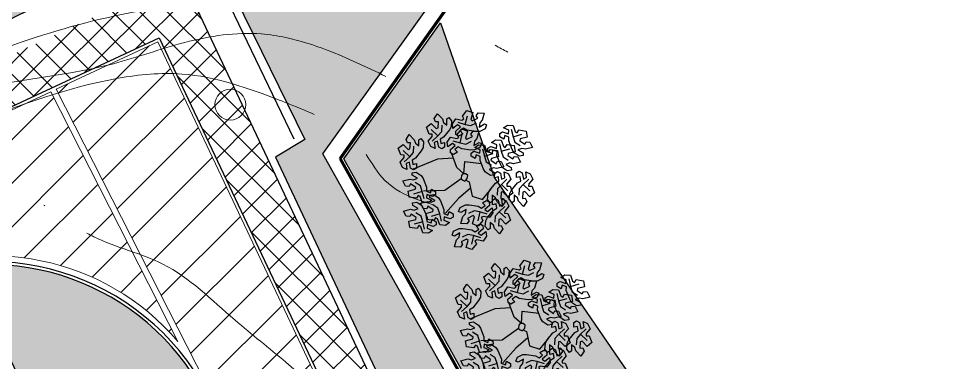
# Model space of a CAD drawing. Header units: millimetres. Extents: x 5637 to 6048, y 3385 to 3927.
# Drawn here: x 5907.71 to 5938.1, y 3696.81 to 3707.96 of the extents above; entities that cross this region are included whole.
import ezdxf

# ---------------------------------------------------------------- set-up
doc = ezdxf.new("R2010")
doc.units = ezdxf.units.MM
doc.layers.add('Contour Lines', color=253, linetype='Continuous')
doc.layers.add('trees old', color=116, linetype='Continuous')
for name, color, linetype, lineweight in [('fences', 224, 'ограждение1', 80), ('hatch', 253, 'Continuous', 13), ('road', 19, 'Continuous', 30), ('trees new', 7, 'Continuous', 20)]:
    doc.layers.add(name, color=color, linetype=linetype, lineweight=lineweight)
doc.layers.add('plants1', color=7, linetype='Continuous', true_color=0x89ee5d)
doc.linetypes.add('ограждение1', pattern='A,0.25,-0.1,[133,ltypeshp.shx,S=0.1,R=0,X=-0.1,Y=0],-0.1,1', length=1.45)
pattern_1 = [(45, (2816.3681, -1263.7476), (-0.265165043, 0.265165043), []), (135, (2816.3681, -1263.7476), (-0.79549513, 0.265165043), [0.9375, -0.5625])]
pattern_2 = [(45, (2816.3681, -1263.7476), (-0.70710678, 0.70710678), [])]

# ---------------------------------------------------------------- blocks, each defined once
blk = doc.blocks.new('212')
at = {"color": 48, "linetype": 'Continuous'}
for p, q in [((2812.246, 4856.905), (2812.352, 4857.064)), ((2812.295, 4856.797), (2812.246, 4856.905)), ((2812.352, 4857.064), (2812.514, 4856.895)), ((2812.66, 4856.894), (2812.725, 4856.94)), ((2812.725, 4856.94), (2812.813, 4856.833)), ((2813.16, 4856.989), (2813.307, 4857.173)), ((2813.212, 4856.895), (2813.16, 4856.989)), ((2813.16, 4856.989), (2813.16, 4856.989)), ((2813.255, 4856.716), (2813.323, 4857.001)), ((2813.307, 4857.173), (2813.495, 4857.1)), ((2813.495, 4857.1), (2813.43, 4856.875)), ((2813.477, 4856.833), (2813.658, 4856.924)), ((2813.608, 4857), (2813.677, 4857.096)), ((2813.658, 4856.924), (2813.608, 4857)), ((2813.677, 4857.096), (2813.867, 4857.083)), ((2813.867, 4857.083), (2813.802, 4856.858)), ((2811.994, 4856.623), (2812.151, 4856.749)), ((2812.08, 4856.404), (2811.994, 4856.623)), ((2812.151, 4856.749), (2812.314, 4856.581)), ((2812.386, 4856.803), (2812.295, 4856.797)), ((2812.314, 4856.581), (2812.374, 4856.601)), ((2812.374, 4856.601), (2812.386, 4856.803)), ((2812.49, 4856.49), (2812.502, 4856.693)), ((2812.514, 4856.895), (2812.551, 4856.783)), ((2812.551, 4856.783), (2812.66, 4856.696)), ((2812.66, 4856.696), (2812.66, 4856.894)), ((2812.797, 4856.642), (2812.74, 4856.536)), ((2812.813, 4856.833), (2812.797, 4856.642)), ((2812.838, 4856.74), (2812.944, 4856.897)), ((2812.853, 4856.586), (2812.838, 4856.74)), ((2813.006, 4856.701), (2812.853, 4856.586)), ((2812.944, 4856.897), (2813.146, 4856.859)), ((2812.947, 4856.502), (2813.098, 4856.635)), ((2813.098, 4856.635), (2813.006, 4856.701)), ((2813.015, 4856.787), (2813.255, 4856.716)), ((2813.146, 4856.859), (2813.212, 4856.895)), ((2813.255, 4856.716), (2813.44, 4856.678)), ((2813.43, 4856.875), (2813.477, 4856.833)), ((2813.44, 4856.678), (2813.621, 4856.768)), ((2813.724, 4856.77), (2813.703, 4856.632)), ((2813.703, 4856.632), (2813.875, 4856.731)), ((2813.802, 4856.858), (2813.724, 4856.77)), ((2813.875, 4856.731), (2813.947, 4856.699)), ((2813.947, 4856.699), (2813.899, 4856.569)), ((2814.492, 4856.602), (2814.619, 4856.692)), ((2814.669, 4856.527), (2814.492, 4856.602)), ((2814.619, 4856.692), (2814.808, 4856.679)), ((2814.808, 4856.679), (2814.876, 4856.485)), ((2811.335, 4856.226), (2811.441, 4856.385)), ((2811.441, 4856.385), (2811.603, 4856.216)), ((2812.052, 4856.172), (2812.186, 4856.327)), ((2812.187, 4856.402), (2812.08, 4856.404)), ((2812.08, 4856.404), (2812.08, 4856.404)), ((2812.364, 4856.35), (2812.151, 4856.551)), ((2812.182, 4856.178), (2812.364, 4856.35)), ((2812.186, 4856.327), (2812.187, 4856.402)), ((2812.364, 4856.35), (2812.49, 4856.49)), ((2812.554, 4856.3), (2812.441, 4856.239)), ((2812.74, 4856.536), (2812.554, 4856.3)), ((2812.671, 4856.141), (2812.777, 4856.298)), ((2812.777, 4856.298), (2812.979, 4856.26)), ((2812.949, 4856.391), (2812.947, 4856.502)), ((2812.947, 4856.502), (2812.947, 4856.502)), ((2813.04, 4856.341), (2812.949, 4856.391)), ((2812.979, 4856.26), (2813.044, 4856.296)), ((2812.992, 4856.389), (2813.139, 4856.573)), ((2813.044, 4856.296), (2812.992, 4856.389)), ((2812.992, 4856.389), (2812.992, 4856.389)), ((2813.171, 4856.413), (2813.04, 4856.341)), ((2813.197, 4856.594), (2813.085, 4856.506)), ((2813.085, 4856.506), (2813.171, 4856.413)), ((2813.087, 4856.116), (2813.155, 4856.402)), ((2813.139, 4856.573), (2813.327, 4856.501)), ((2813.307, 4856.527), (2813.197, 4856.594)), ((2813.327, 4856.501), (2813.262, 4856.276)), ((2813.605, 4856.484), (2813.307, 4856.527)), ((2813.309, 4856.234), (2813.49, 4856.324)), ((2813.44, 4856.4), (2813.509, 4856.497)), ((2813.49, 4856.324), (2813.44, 4856.4)), ((2813.509, 4856.497), (2813.699, 4856.484)), ((2813.725, 4856.487), (2813.605, 4856.484)), ((2813.699, 4856.484), (2813.634, 4856.259)), ((2813.899, 4856.569), (2813.725, 4856.487)), ((2814.371, 4856.422), (2814.467, 4856.479)), ((2814.374, 4856.318), (2814.371, 4856.422)), ((2814.502, 4856.24), (2814.374, 4856.318)), ((2814.467, 4856.479), (2814.467, 4856.479)), ((2814.467, 4856.479), (2814.658, 4856.414)), ((2814.539, 4856.361), (2814.502, 4856.24)), ((2814.672, 4856.308), (2814.539, 4856.361)), ((2814.658, 4856.414), (2814.669, 4856.527)), ((2814.669, 4856.18), (2814.672, 4856.308)), ((2814.748, 4856.562), (2814.806, 4856.319)), ((2814.806, 4856.319), (2815.087, 4856.403)), ((2814.806, 4856.319), (2814.865, 4856.14)), ((2814.876, 4856.485), (2814.94, 4856.446)), ((2814.94, 4856.446), (2814.995, 4856.538)), ((2814.995, 4856.538), (2814.995, 4856.538)), ((2814.995, 4856.538), (2815.228, 4856.503)), ((2815.259, 4856.304), (2815.031, 4856.247)), ((2815.228, 4856.503), (2815.259, 4856.304)), ((2811.083, 4855.944), (2811.24, 4856.07)), ((2811.24, 4856.07), (2811.403, 4855.901)), ((2811.384, 4856.118), (2811.335, 4856.226)), ((2811.475, 4856.124), (2811.384, 4856.118)), ((2811.463, 4855.921), (2811.475, 4856.124)), ((2811.579, 4855.811), (2811.591, 4856.014)), ((2811.603, 4856.216), (2811.64, 4856.104)), ((2811.64, 4856.104), (2811.749, 4856.017)), ((2811.749, 4856.017), (2811.75, 4856.215)), ((2811.75, 4856.215), (2811.814, 4856.261)), ((2811.814, 4856.261), (2811.902, 4856.154)), ((2811.902, 4856.154), (2811.886, 4855.963)), ((2812.135, 4856.001), (2812.052, 4856.172)), ((2812.276, 4855.937), (2812.135, 4856.001)), ((2812.356, 4856.174), (2812.252, 4856.127)), ((2812.252, 4856.127), (2812.276, 4855.937)), ((2812.395, 4855.976), (2812.356, 4856.174)), ((2812.441, 4856.239), (2812.461, 4856.097)), ((2812.461, 4856.097), (2812.584, 4856.126)), ((2812.584, 4856.126), (2812.581, 4855.976)), ((2812.685, 4855.986), (2812.671, 4856.141)), ((2812.838, 4856.102), (2812.685, 4855.986)), ((2812.779, 4855.903), (2812.931, 4856.035)), ((2812.931, 4856.035), (2812.838, 4856.102)), ((2812.847, 4856.188), (2813.087, 4856.116)), ((2813.029, 4855.995), (2812.917, 4855.906)), ((2813.139, 4855.928), (2813.029, 4855.995)), ((2813.087, 4856.116), (2813.272, 4856.078)), ((2813.262, 4856.276), (2813.309, 4856.234)), ((2813.272, 4856.078), (2813.453, 4856.169)), ((2813.556, 4856.171), (2813.535, 4856.033)), ((2813.535, 4856.033), (2813.707, 4856.132)), ((2813.634, 4856.259), (2813.556, 4856.171)), ((2813.562, 4855.969), (2813.689, 4856.059)), ((2813.689, 4856.059), (2813.878, 4856.046)), ((2813.707, 4856.132), (2813.779, 4856.099)), ((2813.779, 4856.099), (2813.731, 4855.969)), ((2813.878, 4856.046), (2813.946, 4855.852)), ((2813.985, 4855.946), (2814.08, 4856.004)), ((2814.08, 4856.004), (2814.08, 4856.004)), ((2814.08, 4856.004), (2814.271, 4855.939)), ((2814.106, 4856.127), (2814.232, 4856.217)), ((2814.282, 4856.052), (2814.106, 4856.127)), ((2814.232, 4856.217), (2814.421, 4856.204)), ((2814.271, 4855.939), (2814.282, 4856.052)), ((2814.361, 4856.087), (2814.419, 4855.844)), ((2814.421, 4856.204), (2814.489, 4856.01)), ((2814.489, 4856.01), (2814.553, 4855.971)), ((2814.553, 4855.971), (2814.608, 4856.063)), ((2814.608, 4856.063), (2814.608, 4856.063)), ((2814.608, 4856.063), (2814.841, 4856.028)), ((2814.78, 4855.9), (2814.669, 4856.18)), ((2814.841, 4856.028), (2814.872, 4855.829)), ((2814.865, 4856.14), (2815.034, 4856.028)), ((2815.031, 4856.247), (2815.019, 4856.186)), ((2815.019, 4856.186), (2815.188, 4856.074)), ((2815.188, 4856.074), (2815.228, 4856.156)), ((2815.228, 4856.156), (2815.346, 4856.144)), ((2815.346, 4856.144), (2815.43, 4855.972)), ((2811.169, 4855.725), (2811.083, 4855.944)), ((2811.276, 4855.723), (2811.169, 4855.725)), ((2811.169, 4855.725), (2811.169, 4855.725)), ((2811.453, 4855.67), (2811.24, 4855.872)), ((2811.275, 4855.648), (2811.276, 4855.723)), ((2811.403, 4855.901), (2811.463, 4855.921)), ((2811.453, 4855.67), (2811.579, 4855.811)), ((2811.829, 4855.857), (2811.643, 4855.621)), ((2811.886, 4855.963), (2811.829, 4855.857)), ((2812.493, 4855.922), (2812.395, 4855.976)), ((2812.395, 4855.976), (2812.395, 4855.976)), ((2812.581, 4855.976), (2812.493, 4855.922)), ((2812.781, 4855.791), (2812.779, 4855.903)), ((2812.779, 4855.903), (2812.779, 4855.903)), ((2812.872, 4855.742), (2812.781, 4855.791)), ((2812.978, 4855.318), (2812.811, 4855.791)), ((2813.003, 4855.814), (2812.872, 4855.742)), ((2812.917, 4855.906), (2813.003, 4855.814)), ((2813.437, 4855.885), (2813.139, 4855.928)), ((2813.557, 4855.888), (2813.437, 4855.885)), ((2813.441, 4855.789), (2813.537, 4855.846)), ((2813.444, 4855.685), (2813.441, 4855.789)), ((2813.572, 4855.607), (2813.444, 4855.685)), ((2813.537, 4855.846), (2813.537, 4855.846)), ((2813.537, 4855.846), (2813.727, 4855.781)), ((2813.731, 4855.969), (2813.557, 4855.888)), ((2813.739, 4855.894), (2813.562, 4855.969)), ((2813.609, 4855.728), (2813.572, 4855.607)), ((2813.742, 4855.675), (2813.609, 4855.728)), ((2813.727, 4855.781), (2813.739, 4855.894)), ((2813.818, 4855.929), (2813.876, 4855.686)), ((2813.876, 4855.686), (2814.157, 4855.77)), ((2813.876, 4855.686), (2813.935, 4855.507)), ((2813.946, 4855.852), (2814.01, 4855.813)), ((2813.987, 4855.843), (2813.985, 4855.946)), ((2814.115, 4855.765), (2813.987, 4855.843)), ((2814.01, 4855.813), (2814.065, 4855.905)), ((2814.065, 4855.905), (2814.065, 4855.905)), ((2814.065, 4855.905), (2814.298, 4855.87)), ((2814.152, 4855.886), (2814.115, 4855.765)), ((2814.285, 4855.833), (2814.152, 4855.886)), ((2814.282, 4855.705), (2814.285, 4855.833)), ((2814.393, 4855.425), (2814.282, 4855.705)), ((2814.298, 4855.87), (2814.329, 4855.671)), ((2814.419, 4855.844), (2814.701, 4855.928)), ((2814.419, 4855.844), (2814.479, 4855.665)), ((2814.645, 4855.772), (2814.632, 4855.711)), ((2814.632, 4855.711), (2814.801, 4855.599)), ((2814.872, 4855.829), (2814.645, 4855.772)), ((2814.843, 4855.798), (2814.78, 4855.9)), ((2815, 4855.688), (2814.843, 4855.798)), ((2815.088, 4855.94), (2814.958, 4855.89)), ((2814.958, 4855.89), (2815.129, 4855.79)), ((2815.137, 4855.711), (2815, 4855.688)), ((2815.203, 4855.916), (2815.088, 4855.94)), ((2815.129, 4855.79), (2815.137, 4855.711)), ((2815.43, 4855.972), (2815.203, 4855.916)), ((2811.141, 4855.492), (2811.275, 4855.648)), ((2811.224, 4855.322), (2811.141, 4855.492)), ((2811.271, 4855.499), (2811.453, 4855.67)), ((2811.445, 4855.494), (2811.341, 4855.448)), ((2811.341, 4855.448), (2811.365, 4855.257)), ((2811.484, 4855.297), (2811.445, 4855.494)), ((2811.643, 4855.621), (2811.53, 4855.56)), ((2811.53, 4855.56), (2811.55, 4855.418)), ((2811.55, 4855.418), (2811.673, 4855.447)), ((2812.357, 4855.587), (2811.568, 4855.27)), ((2811.673, 4855.447), (2811.67, 4855.297)), ((2812.872, 4855.62), (2812.357, 4855.587)), ((2813.213, 4855.112), (2813.244, 4855.51)), ((2813.244, 4855.51), (2813.778, 4855.448)), ((2813.739, 4855.547), (2813.742, 4855.675)), ((2813.85, 4855.267), (2813.739, 4855.547)), ((2813.935, 4855.507), (2814.104, 4855.395)), ((2814.101, 4855.614), (2814.089, 4855.553)), ((2814.089, 4855.553), (2814.258, 4855.441)), ((2814.329, 4855.671), (2814.101, 4855.614)), ((2814.258, 4855.441), (2814.298, 4855.523)), ((2814.298, 4855.523), (2814.416, 4855.511)), ((2814.456, 4855.323), (2814.393, 4855.425)), ((2814.416, 4855.511), (2814.5, 4855.339)), ((2814.479, 4855.665), (2814.648, 4855.553)), ((2814.701, 4855.465), (2814.571, 4855.415)), ((2814.571, 4855.415), (2814.743, 4855.315)), ((2814.817, 4855.441), (2814.701, 4855.465)), ((2814.801, 4855.599), (2814.842, 4855.681)), ((2815.044, 4855.497), (2814.817, 4855.441)), ((2814.842, 4855.681), (2814.959, 4855.669)), ((2814.959, 4855.669), (2815.044, 4855.497)), ((2811.365, 4855.257), (2811.224, 4855.322)), ((2811.582, 4855.243), (2811.484, 4855.297)), ((2811.484, 4855.297), (2811.484, 4855.297)), ((2811.529, 4855.148), (2811.665, 4855.171)), ((2811.536, 4855.069), (2811.529, 4855.148)), ((2811.67, 4855.297), (2811.582, 4855.243)), ((2811.665, 4855.171), (2811.823, 4855.062)), ((2813.162, 4855.099), (2813.133, 4855.059)), ((2813.213, 4855.112), (2813.162, 4855.099)), ((2813.274, 4855.111), (2813.213, 4855.112)), ((2813.334, 4855.062), (2813.274, 4855.111)), ((2813.913, 4855.165), (2813.85, 4855.267)), ((2814.07, 4855.055), (2813.913, 4855.165)), ((2814.158, 4855.307), (2814.028, 4855.257)), ((2814.028, 4855.257), (2814.199, 4855.157)), ((2814.207, 4855.079), (2814.07, 4855.055)), ((2814.273, 4855.284), (2814.158, 4855.307)), ((2814.199, 4855.157), (2814.207, 4855.079)), ((2814.205, 4854.989), (2814.208, 4855.138)), ((2814.208, 4855.138), (2814.296, 4855.192)), ((2814.5, 4855.339), (2814.273, 4855.284)), ((2814.296, 4855.192), (2814.394, 4855.138)), ((2814.394, 4855.138), (2814.394, 4855.138)), ((2814.394, 4855.138), (2814.433, 4854.941)), ((2814.614, 4855.213), (2814.456, 4855.323)), ((2814.537, 4854.988), (2814.513, 4855.178)), ((2814.513, 4855.178), (2814.654, 4855.113)), ((2814.75, 4855.236), (2814.614, 4855.213)), ((2814.654, 4855.113), (2814.737, 4854.943)), ((2814.743, 4855.315), (2814.75, 4855.236)), ((2814.912, 4854.991), (2814.915, 4855.141)), ((2814.915, 4855.141), (2815.004, 4855.195)), ((2815.004, 4855.195), (2815.101, 4855.141)), ((2815.101, 4855.141), (2815.101, 4855.141)), ((2815.101, 4855.141), (2815.14, 4854.943)), ((2815.244, 4854.99), (2815.221, 4855.18)), ((2815.221, 4855.18), (2815.362, 4855.116)), ((2815.362, 4855.116), (2815.445, 4854.945)), ((2811.235, 4854.887), (2811.463, 4854.943)), ((2811.32, 4854.715), (2811.235, 4854.887)), ((2811.478, 4854.785), (2811.438, 4854.704)), ((2811.463, 4854.943), (2811.578, 4854.919)), ((2811.647, 4854.674), (2811.478, 4854.785)), ((2811.708, 4854.97), (2811.536, 4855.069)), ((2811.578, 4854.919), (2811.708, 4854.97)), ((2811.801, 4854.719), (2811.632, 4854.831)), ((2811.823, 4855.062), (2811.886, 4854.959)), ((2811.886, 4854.959), (2811.997, 4854.679)), ((2813.121, 4854.953), (2812.593, 4854.577)), ((2813.122, 4854.977), (2813.121, 4854.953)), ((2813.121, 4854.953), (2813.175, 4854.911)), ((2813.133, 4855.059), (2813.122, 4854.977)), ((2813.175, 4854.911), (2813.241, 4854.88)), ((2813.241, 4854.88), (2813.276, 4854.903)), ((2813.276, 4854.903), (2813.321, 4854.962)), ((2813.276, 4854.903), (2813.384, 4854.859)), ((2813.321, 4854.962), (2813.334, 4855.062)), ((2813.384, 4854.859), (2813.474, 4854.394)), ((2814.049, 4854.578), (2814.235, 4854.814)), ((2814.328, 4855.017), (2814.205, 4854.989)), ((2814.235, 4854.814), (2814.348, 4854.876)), ((2814.348, 4854.876), (2814.328, 4855.017)), ((2814.607, 4854.937), (2814.425, 4854.765)), ((2814.433, 4854.941), (2814.537, 4854.988)), ((2814.603, 4854.787), (2814.602, 4854.712)), ((2814.737, 4854.943), (2814.603, 4854.787)), ((2814.757, 4854.58), (2814.943, 4854.817)), ((2815.035, 4855.02), (2814.912, 4854.991)), ((2814.943, 4854.817), (2815.056, 4854.878)), ((2815.056, 4854.878), (2815.035, 4855.02)), ((2815.314, 4854.939), (2815.133, 4854.767)), ((2815.14, 4854.943), (2815.244, 4854.99)), ((2815.311, 4854.789), (2815.309, 4854.715)), ((2815.445, 4854.945), (2815.311, 4854.789)), ((2811.438, 4854.704), (2811.32, 4854.715)), ((2811.407, 4854.556), (2811.635, 4854.612)), ((2811.438, 4854.357), (2811.407, 4854.556)), ((2811.86, 4854.54), (2811.579, 4854.456)), ((2811.635, 4854.612), (2811.647, 4854.674)), ((2811.86, 4854.54), (2811.801, 4854.719)), ((2811.918, 4854.297), (2811.86, 4854.54)), ((2812.593, 4854.577), (2811.902, 4854.548)), ((2811.997, 4854.679), (2811.994, 4854.551)), ((2811.994, 4854.551), (2812.127, 4854.498)), ((2812.127, 4854.498), (2812.164, 4854.619)), ((2812.164, 4854.619), (2812.292, 4854.541)), ((2812.292, 4854.541), (2812.294, 4854.438)), ((2813.424, 4854.652), (2813.038, 4854.309)), ((2813.809, 4854.284), (2814.091, 4854.631)), ((2813.976, 4854.281), (2813.992, 4854.472)), ((2813.992, 4854.472), (2814.049, 4854.578)), ((2814.299, 4854.624), (2814.287, 4854.422)), ((2814.425, 4854.765), (2814.299, 4854.624)), ((2814.416, 4854.514), (2814.403, 4854.312)), ((2814.475, 4854.534), (2814.416, 4854.514)), ((2814.425, 4854.765), (2814.638, 4854.563)), ((2814.638, 4854.365), (2814.475, 4854.534)), ((2814.602, 4854.712), (2814.709, 4854.711)), ((2814.795, 4854.491), (2814.638, 4854.365)), ((2814.683, 4854.283), (2814.699, 4854.475)), ((2814.699, 4854.475), (2814.757, 4854.58)), ((2814.709, 4854.711), (2814.709, 4854.711)), ((2814.709, 4854.711), (2814.795, 4854.491)), ((2815.007, 4854.626), (2814.995, 4854.424)), ((2815.133, 4854.767), (2815.007, 4854.626)), ((2815.123, 4854.516), (2815.111, 4854.314)), ((2815.183, 4854.536), (2815.123, 4854.516)), ((2815.133, 4854.767), (2815.345, 4854.566)), ((2815.345, 4854.367), (2815.183, 4854.536)), ((2815.309, 4854.715), (2815.416, 4854.713)), ((2815.502, 4854.494), (2815.345, 4854.367)), ((2815.416, 4854.713), (2815.416, 4854.713)), ((2815.416, 4854.713), (2815.502, 4854.494)), ((2811.671, 4854.321), (2811.438, 4854.357)), ((2811.549, 4854.168), (2811.686, 4854.191)), ((2811.557, 4854.089), (2811.549, 4854.168)), ((2811.726, 4854.413), (2811.671, 4854.321)), ((2811.671, 4854.321), (2811.671, 4854.321)), ((2811.686, 4854.191), (2811.843, 4854.082)), ((2811.79, 4854.374), (2811.726, 4854.413)), ((2811.858, 4854.18), (2811.79, 4854.374)), ((2811.803, 4854.162), (2812.031, 4854.217)), ((2812.047, 4854.167), (2811.858, 4854.18)), ((2812.008, 4854.445), (2811.997, 4854.332)), ((2811.997, 4854.332), (2812.173, 4854.257)), ((2812.199, 4854.38), (2812.008, 4854.445)), ((2812.031, 4854.217), (2812.146, 4854.194)), ((2812.173, 4854.257), (2812.047, 4854.167)), ((2812.097, 4854.422), (2812.234, 4854.446)), ((2812.105, 4854.344), (2812.097, 4854.422)), ((2812.276, 4854.244), (2812.105, 4854.344)), ((2812.146, 4854.194), (2812.276, 4854.244)), ((2812.294, 4854.438), (2812.199, 4854.38)), ((2812.199, 4854.38), (2812.199, 4854.38)), ((2812.234, 4854.446), (2812.391, 4854.336)), ((2812.391, 4854.336), (2812.454, 4854.234)), ((2812.454, 4854.234), (2812.565, 4853.954)), ((2813.038, 4854.309), (2812.612, 4853.837)), ((2813.474, 4854.394), (2813.809, 4854.284)), ((2813.812, 4854.177), (2813.943, 4854.249)), ((2813.899, 4854.085), (2813.812, 4854.177)), ((2813.943, 4854.249), (2814.034, 4854.2)), ((2814.064, 4854.174), (2813.976, 4854.281)), ((2814.034, 4854.2), (2814.036, 4854.088)), ((2814.129, 4854.22), (2814.064, 4854.174)), ((2814.238, 4854.331), (2814.129, 4854.419)), ((2814.129, 4854.419), (2814.129, 4854.22)), ((2814.134, 4854.108), (2814.137, 4854.258)), ((2814.137, 4854.258), (2814.226, 4854.312)), ((2814.226, 4854.312), (2814.323, 4854.257)), ((2814.275, 4854.22), (2814.238, 4854.331)), ((2814.437, 4854.051), (2814.275, 4854.22)), ((2814.323, 4854.257), (2814.323, 4854.257)), ((2814.323, 4854.257), (2814.362, 4854.06)), ((2814.403, 4854.312), (2814.494, 4854.317)), ((2814.543, 4854.21), (2814.437, 4854.051)), ((2814.466, 4854.107), (2814.443, 4854.297)), ((2814.443, 4854.297), (2814.584, 4854.233)), ((2814.494, 4854.317), (2814.543, 4854.21)), ((2814.584, 4854.233), (2814.667, 4854.062)), ((2814.772, 4854.177), (2814.683, 4854.283)), ((2814.836, 4854.223), (2814.772, 4854.177)), ((2814.945, 4854.334), (2814.836, 4854.421)), ((2814.836, 4854.421), (2814.836, 4854.223)), ((2814.982, 4854.222), (2814.945, 4854.334)), ((2815.144, 4854.053), (2814.982, 4854.222)), ((2815.111, 4854.314), (2815.202, 4854.32)), ((2815.251, 4854.212), (2815.144, 4854.053)), ((2815.202, 4854.32), (2815.251, 4854.212)), ((2811.256, 4853.907), (2811.483, 4853.963)), ((2811.34, 4853.735), (2811.256, 4853.907)), ((2811.483, 4853.963), (2811.598, 4853.939)), ((2811.728, 4853.989), (2811.557, 4854.089)), ((2811.598, 4853.939), (2811.728, 4853.989)), ((2811.888, 4853.99), (2811.803, 4854.162)), ((2811.843, 4854.082), (2811.906, 4853.979)), ((2812.006, 4853.978), (2811.888, 4853.99)), ((2811.906, 4853.979), (2812.017, 4853.699)), ((2811.975, 4853.83), (2812.203, 4853.887)), ((2812.046, 4854.06), (2812.006, 4853.978)), ((2812.215, 4853.948), (2812.046, 4854.06)), ((2812.369, 4853.994), (2812.2, 4854.106)), ((2812.203, 4853.887), (2812.215, 4853.948)), ((2812.428, 4853.815), (2812.369, 4853.994)), ((2812.565, 4853.954), (2812.562, 4853.826)), ((2812.695, 4853.773), (2812.732, 4853.894)), ((2812.732, 4853.894), (2812.86, 4853.816)), ((2813.037, 4853.892), (2813.085, 4854.022)), ((2813.109, 4853.859), (2813.037, 4853.892)), ((2813.085, 4854.022), (2813.258, 4854.104)), ((2813.281, 4853.958), (2813.109, 4853.859)), ((2813.258, 4854.104), (2813.379, 4854.107)), ((2813.259, 4853.82), (2813.281, 4853.958)), ((2813.544, 4853.913), (2813.362, 4853.823)), ((2813.379, 4854.107), (2813.676, 4854.063)), ((2813.729, 4853.875), (2813.544, 4853.913)), ((2813.729, 4853.875), (2813.66, 4853.589)), ((2813.676, 4854.063), (2813.786, 4853.996)), ((2813.968, 4853.803), (2813.729, 4853.875)), ((2813.786, 4853.996), (2813.899, 4854.085)), ((2814.036, 4854.088), (2813.885, 4853.956)), ((2813.885, 4853.956), (2813.977, 4853.889)), ((2813.977, 4853.889), (2814.13, 4854.005)), ((2813.979, 4853.697), (2814.165, 4853.933)), ((2814.036, 4854.088), (2814.036, 4854.088)), ((2814.13, 4854.005), (2814.145, 4853.85)), ((2814.257, 4854.137), (2814.134, 4854.108)), ((2814.165, 4853.933), (2814.278, 4853.995)), ((2814.355, 4853.884), (2814.229, 4853.743)), ((2814.278, 4853.995), (2814.257, 4854.137)), ((2814.536, 4854.056), (2814.355, 4853.884)), ((2814.355, 4853.884), (2814.568, 4853.682)), ((2814.362, 4854.06), (2814.466, 4854.107)), ((2814.533, 4853.906), (2814.531, 4853.832)), ((2814.667, 4854.062), (2814.533, 4853.906)), ((2811.458, 4853.724), (2811.34, 4853.735)), ((2811.427, 4853.575), (2811.655, 4853.632)), ((2811.458, 4853.376), (2811.427, 4853.575)), ((2811.498, 4853.805), (2811.458, 4853.724)), ((2811.667, 4853.693), (2811.498, 4853.805)), ((2811.88, 4853.56), (2811.599, 4853.476)), ((2811.821, 4853.739), (2811.652, 4853.851)), ((2811.655, 4853.632), (2811.667, 4853.693)), ((2811.88, 4853.56), (2811.821, 4853.739)), ((2811.938, 4853.317), (2811.88, 4853.56)), ((2812.006, 4853.631), (2811.975, 4853.83)), ((2812.239, 4853.596), (2812.006, 4853.631)), ((2812.017, 4853.699), (2812.014, 4853.571)), ((2812.014, 4853.571), (2812.147, 4853.518)), ((2812.428, 4853.815), (2812.147, 4853.731)), ((2812.147, 4853.518), (2812.184, 4853.639)), ((2812.184, 4853.639), (2812.312, 4853.561)), ((2812.294, 4853.688), (2812.239, 4853.596)), ((2812.239, 4853.596), (2812.239, 4853.596)), ((2812.358, 4853.649), (2812.294, 4853.688)), ((2812.312, 4853.561), (2812.315, 4853.458)), ((2812.426, 4853.455), (2812.358, 4853.649)), ((2812.486, 4853.572), (2812.428, 4853.815)), ((2812.562, 4853.826), (2812.695, 4853.773)), ((2812.576, 4853.72), (2812.565, 4853.607)), ((2812.565, 4853.607), (2812.742, 4853.532)), ((2812.767, 4853.655), (2812.576, 4853.72)), ((2812.863, 4853.712), (2812.767, 4853.655)), ((2812.767, 4853.655), (2812.767, 4853.655)), ((2812.86, 4853.816), (2812.863, 4853.712)), ((2813.116, 4853.507), (2813.181, 4853.732)), ((2813.181, 4853.732), (2813.259, 4853.82)), ((2813.376, 4853.591), (2813.307, 4853.495)), ((2813.507, 4853.757), (2813.325, 4853.667)), ((2813.325, 4853.667), (2813.376, 4853.591)), ((2813.489, 4853.49), (2813.554, 4853.715)), ((2813.554, 4853.715), (2813.507, 4853.757)), ((2813.823, 4853.602), (2813.676, 4853.418)), ((2813.837, 4853.731), (2813.771, 4853.695)), ((2813.771, 4853.695), (2813.823, 4853.602)), ((2813.823, 4853.602), (2813.823, 4853.602)), ((2814.039, 4853.693), (2813.837, 4853.731)), ((2813.905, 4853.4), (2813.921, 4853.591)), ((2813.921, 4853.591), (2813.979, 4853.697)), ((2814.145, 4853.85), (2814.039, 4853.693)), ((2814.229, 4853.743), (2814.217, 4853.541)), ((2814.345, 4853.633), (2814.333, 4853.431)), ((2814.405, 4853.653), (2814.345, 4853.633)), ((2814.567, 4853.484), (2814.405, 4853.653)), ((2814.531, 4853.832), (2814.638, 4853.83)), ((2814.724, 4853.611), (2814.567, 4853.484)), ((2814.638, 4853.83), (2814.638, 4853.83)), ((2814.638, 4853.83), (2814.724, 4853.611)), ((2811.691, 4853.341), (2811.458, 4853.376)), ((2811.746, 4853.433), (2811.691, 4853.341)), ((2811.691, 4853.341), (2811.691, 4853.341)), ((2811.81, 4853.394), (2811.746, 4853.433)), ((2811.878, 4853.2), (2811.81, 4853.394)), ((2812.028, 4853.465), (2812.017, 4853.352)), ((2812.017, 4853.352), (2812.194, 4853.277)), ((2812.219, 4853.4), (2812.028, 4853.465)), ((2812.194, 4853.277), (2812.067, 4853.187)), ((2812.315, 4853.458), (2812.219, 4853.4)), ((2812.219, 4853.4), (2812.219, 4853.4)), ((2812.615, 4853.442), (2812.426, 4853.455)), ((2812.742, 4853.532), (2812.615, 4853.442)), ((2812.83, 4853.128), (2812.878, 4853.258)), ((2812.878, 4853.258), (2813.052, 4853.34)), ((2813.052, 4853.34), (2813.172, 4853.343)), ((2813.307, 4853.495), (2813.116, 4853.507)), ((2813.172, 4853.343), (2813.47, 4853.3)), ((2813.47, 4853.3), (2813.58, 4853.233)), ((2813.676, 4853.418), (2813.489, 4853.49)), ((2813.58, 4853.233), (2813.692, 4853.321)), ((2813.606, 4853.414), (2813.737, 4853.486)), ((2813.692, 4853.321), (2813.606, 4853.414)), ((2813.83, 4853.325), (2813.678, 4853.192)), ((2813.737, 4853.486), (2813.828, 4853.436)), ((2813.828, 4853.436), (2813.83, 4853.325)), ((2813.83, 4853.325), (2813.83, 4853.325)), ((2813.994, 4853.294), (2813.905, 4853.4)), ((2814.058, 4853.34), (2813.994, 4853.294)), ((2814.167, 4853.45), (2814.058, 4853.538)), ((2814.058, 4853.538), (2814.058, 4853.34)), ((2814.204, 4853.339), (2814.167, 4853.45)), ((2814.366, 4853.17), (2814.204, 4853.339)), ((2814.333, 4853.431), (2814.424, 4853.437)), ((2814.473, 4853.329), (2814.366, 4853.17)), ((2814.424, 4853.437), (2814.473, 4853.329)), ((2812.067, 4853.187), (2811.878, 4853.2)), ((2812.902, 4853.095), (2812.83, 4853.128)), ((2813.074, 4853.194), (2812.902, 4853.095)), ((2812.91, 4852.744), (2812.975, 4852.968)), ((2812.975, 4852.968), (2813.053, 4853.056)), ((2813.053, 4853.056), (2813.074, 4853.194)), ((2813.3, 4852.994), (2813.119, 4852.903)), ((2813.337, 4853.149), (2813.156, 4853.059)), ((2813.282, 4852.727), (2813.347, 4852.952)), ((2813.347, 4852.952), (2813.3, 4852.994)), ((2813.522, 4853.111), (2813.337, 4853.149)), ((2813.522, 4853.111), (2813.454, 4852.826)), ((2813.762, 4853.04), (2813.522, 4853.111)), ((2813.63, 4852.967), (2813.565, 4852.932)), ((2813.832, 4852.929), (2813.63, 4852.967)), ((2813.678, 4853.192), (2813.771, 4853.126)), ((2813.771, 4853.126), (2813.924, 4853.241)), ((2813.939, 4853.087), (2813.832, 4852.929)), ((2813.924, 4853.241), (2813.939, 4853.087)), ((2813.1, 4852.731), (2812.91, 4852.744)), ((2813.169, 4852.827), (2813.1, 4852.731)), ((2813.119, 4852.903), (2813.169, 4852.827)), ((2813.47, 4852.654), (2813.282, 4852.727)), ((2813.617, 4852.838), (2813.47, 4852.654)), ((2813.565, 4852.932), (2813.617, 4852.838)), ((2813.617, 4852.838), (2813.617, 4852.838))]:
    blk.add_line(p, q, dxfattribs=at)
at = {"layer": 'plants1', "color": 48, "linetype": 'Continuous'}
blk.add_line((2813.213, 4855.112), (2812.978, 4855.318), dxfattribs=at)

msp = doc.modelspace()

# ---------------------------------------------------------------- hatches: boundary and pattern name
at = {"layer": 'hatch'}
h = msp.add_hatch(dxfattribs=at)
h.set_pattern_fill('ANSI37', color=256, scale=5, style=0)
h.set_pattern_definition([(45, (2816.3681, -1263.7476), (-0.44194174, 0.44194174), []), (135, (2816.3681, -1263.7476), (-0.44194174, -0.44194174), [])])
edge = h.paths.add_edge_path()
edge.add_line((5825.959, 3727.53), (5824.661, 3726.848))
edge.add_line((5824.661, 3726.848), (5824.633, 3726.83))
edge.add_line((5824.633, 3726.83), (5832.542, 3710.894))
edge.add_arc((5842.826, 3718.231), 12.633, 215.5093, 246.4014)
edge.add_line((5837.769, 3706.655), (5873.946, 3691.476))
edge.add_arc((5876.095, 3696.599), 5.556, 247.2383, 292.4085)
edge.add_line((5878.213, 3691.463), (5912.268, 3707.343))
edge.add_line((5912.268, 3707.343), (5953.931, 3618.863))
edge.add_arc((5958.321, 3620.931), 4.852, 205.2152, 299.5026)
edge.add_line((5960.711, 3616.707), (5960.014, 3617.927))
edge.add_arc((5958.43, 3620.892), 3.362, 202.8338, 298.1028, ccw=False)
edge.add_line((5955.332, 3619.588), (5955.38, 3619.719))
edge.add_line((5955.38, 3619.719), (5912.987, 3709.333))
edge.add_line((5912.987, 3709.333), (5876.811, 3692.556))
edge.add_arc((5875.942, 3694.43), 2.065, 262.0917, 294.8805, ccw=False)
edge.add_line((5875.658, 3692.384), (5854.574, 3701.231))
edge.add_line((5854.574, 3701.231), (5838.224, 3708.092))
edge.add_arc((5842.149, 3717.446), 10.144, 205.3505, 247.2355, ccw=False)
edge.add_arc((5704.39, 3652.179), 142.294, 25.35045, 26.55666)
edge.add_arc((6385.682, 3992.7), 619.359, 205.34932, 206.556661, ccw=False)
h = msp.add_hatch(dxfattribs=at)
h.set_pattern_fill('ANSI31', color=256, scale=8, style=0)
h.set_pattern_definition(pattern_2)
edge = h.paths.add_edge_path()
edge.add_line((5914.073, 3695.531), (5908.928, 3705.674))
edge.add_line((5908.928, 3705.674), (5912.222, 3707.204))
edge.add_line((5912.222, 3707.204), (5953.931, 3618.863))
edge.add_arc((5958.474, 3621.009), 5.023, 205.2799, 278.448)
edge.add_line((5959.212, 3616.04), (5952.956, 3613.155))
edge.add_line((5952.956, 3613.155), (5914.073, 3695.531))
h = msp.add_hatch(dxfattribs=at)
h.set_pattern_fill('ANSI31', color=256, scale=8, style=0)
h.set_pattern_definition(pattern_2)
edge = h.paths.add_edge_path()
edge.add_line((5874.305, 3687.614), (5877.399, 3690.668))
edge.add_line((5877.399, 3690.668), (5877.671, 3691.197))
edge.add_line((5877.671, 3691.197), (5878.244, 3691.361))
edge.add_line((5878.244, 3691.361), (5908.747, 3705.589))
edge.add_line((5908.747, 3705.589), (5912.864, 3697.485))
edge.add_arc((5906.865, 3692.394), 7.868, 40.3195, 116.7161)
edge.add_line((5903.328, 3699.423), (5884.909, 3690.834))
edge.add_arc((6295.548, 2881.439), 907.603, 116.9006, 117.535102)
edge.add_line((5875.971, 3686.237), (5874.305, 3687.614))
at = {"layer": 'plants1'}
h = msp.add_hatch(dxfattribs=at)
h.set_pattern_fill('ANSI38', color=256, scale=3, style=0)
h.set_pattern_definition(pattern_1)
edge = h.paths.add_edge_path()
edge.add_line((5897.406, 3740.542), (5897.69, 3738.928))
edge.add_line((5897.69, 3738.928), (5879.975, 3734.087))
edge.add_line((5879.975, 3734.087), (5854.544, 3722.537))
edge.add_line((5854.544, 3722.537), (5855.921, 3719.594))
edge.add_line((5855.921, 3719.594), (5855.304, 3719.452))
edge.add_line((5855.304, 3719.452), (5854.401, 3721.635))
edge.add_line((5854.401, 3721.635), (5848.465, 3718.93))
edge.add_line((5848.465, 3718.93), (5850.839, 3713.424))
edge.add_line((5850.839, 3713.424), (5842.699, 3709.94))
edge.add_line((5842.699, 3709.94), (5839.802, 3715.921))
edge.add_line((5839.802, 3715.921), (5834.577, 3713.547))
edge.add_arc((5835.258, 3712.049), 1.645, 114.4309, 325.875)
edge.add_line((5836.619, 3711.127), (5856.472, 3702.488))
edge.add_line((5856.472, 3702.488), (5867.063, 3707.377))
edge.add_arc((5873.087, 3706.691), 6.063, 121.0494, 173.5092, ccw=False)
edge.add_line((5869.96, 3711.886), (5868.63, 3714.781))
edge.add_line((5868.63, 3714.781), (5869.722, 3716.205))
edge.add_line((5869.722, 3716.205), (5871.955, 3719.006))
edge.add_line((5871.955, 3719.006), (5876.44, 3722.77))
edge.add_line((5876.44, 3722.77), (5878.957, 3724.099))
edge.add_line((5878.957, 3724.099), (5882.852, 3726.045))
edge.add_line((5882.852, 3726.045), (5887.411, 3727.279))
edge.add_line((5887.411, 3727.279), (5891.59, 3727.564))
edge.add_line((5891.59, 3727.564), (5894.367, 3727.801))
edge.add_line((5894.367, 3727.801), (5896.124, 3727.468))
edge.add_line((5896.124, 3727.468), (5897.406, 3724.716))
edge.add_line((5897.406, 3724.716), (5899.924, 3725.048))
edge.add_line((5899.924, 3725.048), (5902.583, 3724.288))
edge.add_line((5902.583, 3724.288), (5904.293, 3722.627))
edge.add_line((5904.293, 3722.627), (5905.148, 3721.156))
edge.add_line((5905.148, 3721.156), (5905.433, 3718.877))
edge.add_line((5905.433, 3718.877), (5905.034, 3716.996))
edge.add_line((5905.034, 3716.996), (5903.805, 3714.931))
edge.add_line((5903.805, 3714.931), (5902.107, 3713.142))
edge.add_line((5902.107, 3713.142), (5904.825, 3706.694))
edge.add_line((5904.825, 3706.694), (5913.602, 3710.951))
edge.add_line((5913.602, 3710.951), (5916.989, 3704.038))
edge.add_line((5916.989, 3704.038), (5916.039, 3703.468))
edge.add_line((5916.039, 3703.468), (5955.399, 3619.772))
edge.add_arc((5958.514, 3621.237), 3.442, 205.1864, 296.568)
edge.add_line((5960.054, 3618.158), (5960.718, 3616.734))
edge.add_line((5960.718, 3616.734), (5970.054, 3621.193))
edge.add_line((5970.054, 3621.193), (5969.567, 3622.223))
edge.add_line((5969.567, 3622.223), (5974.517, 3624.736))
edge.add_line((5974.517, 3624.736), (5976.902, 3619.604))
edge.add_line((5976.902, 3619.604), (5973.215, 3617.867))
edge.add_line((5973.215, 3617.867), (5974.596, 3615.201))
edge.add_line((5974.596, 3615.201), (5975.945, 3615.83))
edge.add_line((5975.945, 3615.83), (5983.474, 3599.69))
edge.add_line((5983.474, 3599.69), (5982.171, 3599.086))
edge.add_line((5982.171, 3599.086), (5986.474, 3589.776))
edge.add_line((5986.474, 3589.776), (5989.056, 3590.759))
edge.add_line((5989.056, 3590.759), (5986.295, 3595.671))
edge.add_line((5986.295, 3595.671), (5986.825, 3610.766))
edge.add_line((5986.825, 3610.766), (5987.3, 3617.696))
edge.add_line((5987.3, 3617.696), (5954.74, 3636.972))
edge.add_line((5954.74, 3636.972), (5927.557, 3685.881))
edge.add_line((5927.557, 3685.881), (5923.14, 3693.618))
edge.add_line((5923.14, 3693.618), (5917.569, 3703.578))
edge.add_line((5917.569, 3703.578), (5922.936, 3711.078))
edge.add_line((5922.936, 3711.078), (5922.789, 3717.743))
edge.add_line((5922.789, 3717.743), (5908.778, 3729.752))
edge.add_line((5908.778, 3729.752), (5898.459, 3739.013))
edge.add_line((5898.459, 3739.013), (5897.652, 3740.296))
edge.add_line((5897.652, 3740.296), (5897.059, 3741.366))
edge.add_line((5897.059, 3741.366), (5897.406, 3740.542))
h = msp.add_hatch(dxfattribs=at)
h.set_pattern_fill('ANSI38', color=256, scale=3, style=0)
h.set_pattern_definition(pattern_1)
h.paths.add_polyline_path([(5921.387, 3707.825), (5923.136, 3702.8), (5947.179, 3667.688), (5958.359, 3641.891), (5987.163, 3632.382), (5993.758, 3623.555), (5992.598, 3589.037), (5988.457, 3591.638), (5986.34, 3596.151), (5987.794, 3618.016), (5954.936, 3637.667), (5918.254, 3703.412)])
at = {"layer": 'trees new'}
h = msp.add_hatch(color=256, dxfattribs=at)
h.set_gradient(color1=(143, 206, 95), color2=(187, 225, 157), one_color=1, tint=0.75, name='SPHERICAL')
edge = h.paths.add_edge_path()
edge.add_line((5910.134, 3692.246), (5910.226, 3692.031))
edge.add_line((5910.226, 3692.031), (5914.549, 3694.057))
edge.add_line((5914.549, 3694.057), (5913.89, 3695.456))
edge.add_arc((5906.758, 3692.094), 7.885, 25.2396, 110.2309)
edge.add_line((5904.032, 3699.492), (5884.99, 3690.652))
edge.add_arc((5887.138, 3686.026), 5.1, 114.9042, 197.9428)
edge.add_line((5882.286, 3684.455), (5884.528, 3679.266))
edge.add_arc((5888.026, 3680.777), 3.811, 203.3649, 286.1953)
edge.add_line((5889.089, 3677.117), (5887.332, 3681.041))
edge.add_line((5887.332, 3681.041), (5885.214, 3681.711))
edge.add_line((5885.214, 3681.711), (5885.592, 3682.98))
edge.add_line((5885.592, 3682.98), (5884.312, 3683.326))
edge.add_line((5884.312, 3683.326), (5884.797, 3684.676))
edge.add_line((5884.797, 3684.676), (5883.521, 3685.123))
edge.add_line((5883.521, 3685.123), (5885.086, 3689.353))
edge.add_line((5885.086, 3689.353), (5906.351, 3699.212))
edge.add_line((5906.351, 3699.212), (5909.706, 3692.045))
edge.add_line((5909.706, 3692.045), (5910.134, 3692.246))

# ---------------------------------------------------------------- linework, layer by layer
at = {"layer": 'Contour Lines', "lineweight": 5, "ltscale": 0.5}
for points, knots in [([(5916.368, 3709.456), (5915.788, 3709.281), (5913.789, 3708.519), (5910.487, 3708.117), (5906.495, 3706.774), (5902.73, 3705.302), (5898.764, 3703.361), (5894.98, 3701.739), (5892.262, 3701.157), (5891.179, 3700.925)], [16.076119, 16.076119, 16.076119, 16.076119, 19.646285, 28.40281, 36.192959, 44.752263, 52.671968, 62.692353, 69.323115, 69.323115, 69.323115, 69.323115]), ([(5916.368, 3707.348), (5916.108, 3707.403), (5915.021, 3707.57), (5913.091, 3707.275), (5909.868, 3706.069), (5906.115, 3705.958), (5902.977, 3704.184), (5900.421, 3703.17), (5897.858, 3701.533), (5894.567, 3701.109), (5892.527, 3700.153), (5891.631, 3699.733)], [6.966372, 6.966372, 6.966372, 6.966372, 8.557108, 13.558086, 18.398048, 29.229041, 35.32847, 39.752462, 45.753572, 53.309519, 59.226866, 59.226866, 59.226866, 59.226866]), ([(5919.614, 3706.084), (5918.988, 3706.386), (5917.944, 3706.891), (5916.824, 3707.251), (5916.368, 3707.348)], [0, 0, 0, 0, 4.177226, 6.966372, 6.966372, 6.966372, 6.966372]), ([(5892.238, 3698.629), (5893.391, 3699.12), (5896.731, 3700.543), (5901.296, 3702.724), (5906.399, 3704.644), (5909.944, 3705.983), (5913.425, 3706.323), (5915.22, 3705.679), (5916.307, 3705.26), (5916.368, 3705.236)], [0, 0, 0, 0, 7.519401, 21.783559, 30.315863, 40.255215, 44.406409, 50.9924, 51.38842, 51.38842, 51.38842, 51.38842]), ([(5918.97, 3703.553), (5919.166, 3703.265), (5919.546, 3702.585), (5920.433, 3702.131), (5921.007, 3701.965), (5921.183, 3701.915)], [57.669768, 57.669768, 57.669768, 57.669768, 59.745329, 62.245517, 63.348205, 63.348205, 63.348205, 63.348205]), ([(5909.923, 3700.998), (5909.996, 3700.958), (5910.793, 3700.539), (5912.667, 3700.14), (5914.477, 3698.321), (5915.831, 3697.269), (5916.368, 3696.809)], [37.38059, 37.38059, 37.38059, 37.38059, 37.865172, 42.694172, 48.608432, 52.851098, 52.851098, 52.851098, 52.851098]), ([(5916.368, 3696.809), (5916.827, 3696.416), (5918.178, 3695.157), (5919.525, 3692.442), (5921.15, 3689.52), (5922.899, 3686.759), (5925.643, 3685.442), (5928.014, 3684.438), (5929.472, 3684.679), (5930.008, 3684.767)], [52.851098, 52.851098, 52.851098, 52.851098, 56.476803, 64.034346, 70.582799, 76.815108, 83.01453, 88.538048, 91.749823, 91.749823, 91.749823, 91.749823])]:
    msp.add_open_spline(points, degree=3, knots=knots, dxfattribs=at)
for points in [[(5923.565, 3706.874), (5923.428, 3706.947), (5923.291, 3707.021), (5923.154, 3707.095)], [(5916.368, 3705.236), (5916.68, 3705.115), (5916.988, 3704.989), (5917.291, 3704.847)], [(5908.521, 3701.907), (5908.534, 3701.898), (5908.547, 3701.889), (5908.56, 3701.881)]]:
    msp.add_open_spline(points, degree=3, dxfattribs=at)
at = {"layer": 'fences', "ltscale": 3}
for p, q in [((5923.314, 3710.757), (5918.135, 3703.419)), ((5918.135, 3703.419), (5918.126, 3703.406)), ((5918.126, 3703.406), (5954.862, 3637.595))]:
    msp.add_line(p, q, dxfattribs=at)
at = {"layer": 'hatch'}
for points in [[(5914.073, 3695.531), (5908.928, 3705.674), (5912.222, 3707.204), (5953.931, 3618.863, 0.330564), (5959.212, 3616.04), (5952.956, 3613.155)], [(5874.305, 3687.614), (5877.399, 3690.668), (5877.671, 3691.197), (5878.244, 3691.361), (5908.747, 3705.589), (5912.864, 3697.485, 0.346264), (5903.328, 3699.423), (5884.909, 3690.834, 0.002769), (5875.971, 3686.237)]]:
    msp.add_lwpolyline(points, format="xyb", close=True, dxfattribs=at)
at = {"layer": 'plants1', "ltscale": 0.2}
msp.add_lwpolyline([(5954.74, 3636.972), (5927.557, 3685.881), (5923.14, 3693.618), (5917.569, 3703.578), (5922.936, 3711.078), (5922.789, 3717.743), (5908.778, 3729.752), (5898.459, 3739.013)], dxfattribs=at)
msp.add_lwpolyline([(5904.825, 3706.694), (5913.602, 3710.951), (5916.989, 3704.038), (5916.039, 3703.468), (5955.399, 3619.772, 0.421294)], format="xyb", dxfattribs=at)
msp.add_lwpolyline([(5921.387, 3707.825), (5923.136, 3702.8), (5947.179, 3667.688), (5958.359, 3641.891), (5987.163, 3632.382), (5993.758, 3623.555), (5992.598, 3589.037), (5988.457, 3591.638), (5986.34, 3596.151), (5987.794, 3618.016), (5954.936, 3637.667), (5918.254, 3703.412)], close=True, dxfattribs=at)
at = {"layer": 'plants1'}
msp.add_lwpolyline([(5910.134, 3692.246), (5910.226, 3692.031), (5914.549, 3694.057), (5913.89, 3695.456, 0.388835), (5904.032, 3699.492), (5884.99, 3690.652, 0.379059), (5882.286, 3684.455), (5884.528, 3679.266, 0.37802), (5889.089, 3677.117), (5887.332, 3681.041), (5885.214, 3681.711), (5885.592, 3682.98), (5884.312, 3683.326), (5884.797, 3684.676), (5883.521, 3685.123), (5885.086, 3689.353), (5906.351, 3699.212), (5909.706, 3692.045)], format="xyb", close=True, dxfattribs=at)
at = {"layer": 'road', "lineweight": 30, "ltscale": 0.5}
for p, q in [((5913.467, 3710.66), (5916.631, 3704.059)), ((5912.987, 3709.333), (5955.332, 3619.588)), ((5878.213, 3691.463), (5912.268, 3707.343)), ((5912.268, 3707.343), (5953.975, 3618.948))]:
    msp.add_line(p, q, dxfattribs=at)
msp.add_arc((5906.752, 3692.082), 8, 25.2594, 115, dxfattribs=at)
at = {"layer": 'trees old', "lineweight": 5, "ltscale": 0.5}
msp.add_circle((5914.569, 3705.169), 0.5, dxfattribs=at)
msp.add_circle((5914.569, 3705.169), 0.5, dxfattribs=at)

# ---------------------------------------------------------------- block references
at = {"layer": 'plants1'}
for p in [(3108.931, -1152.189), (3110.791, -1157.046)]:
    msp.add_blockref('212', p, dxfattribs=at)

doc.saveas('drawing.dxf')
